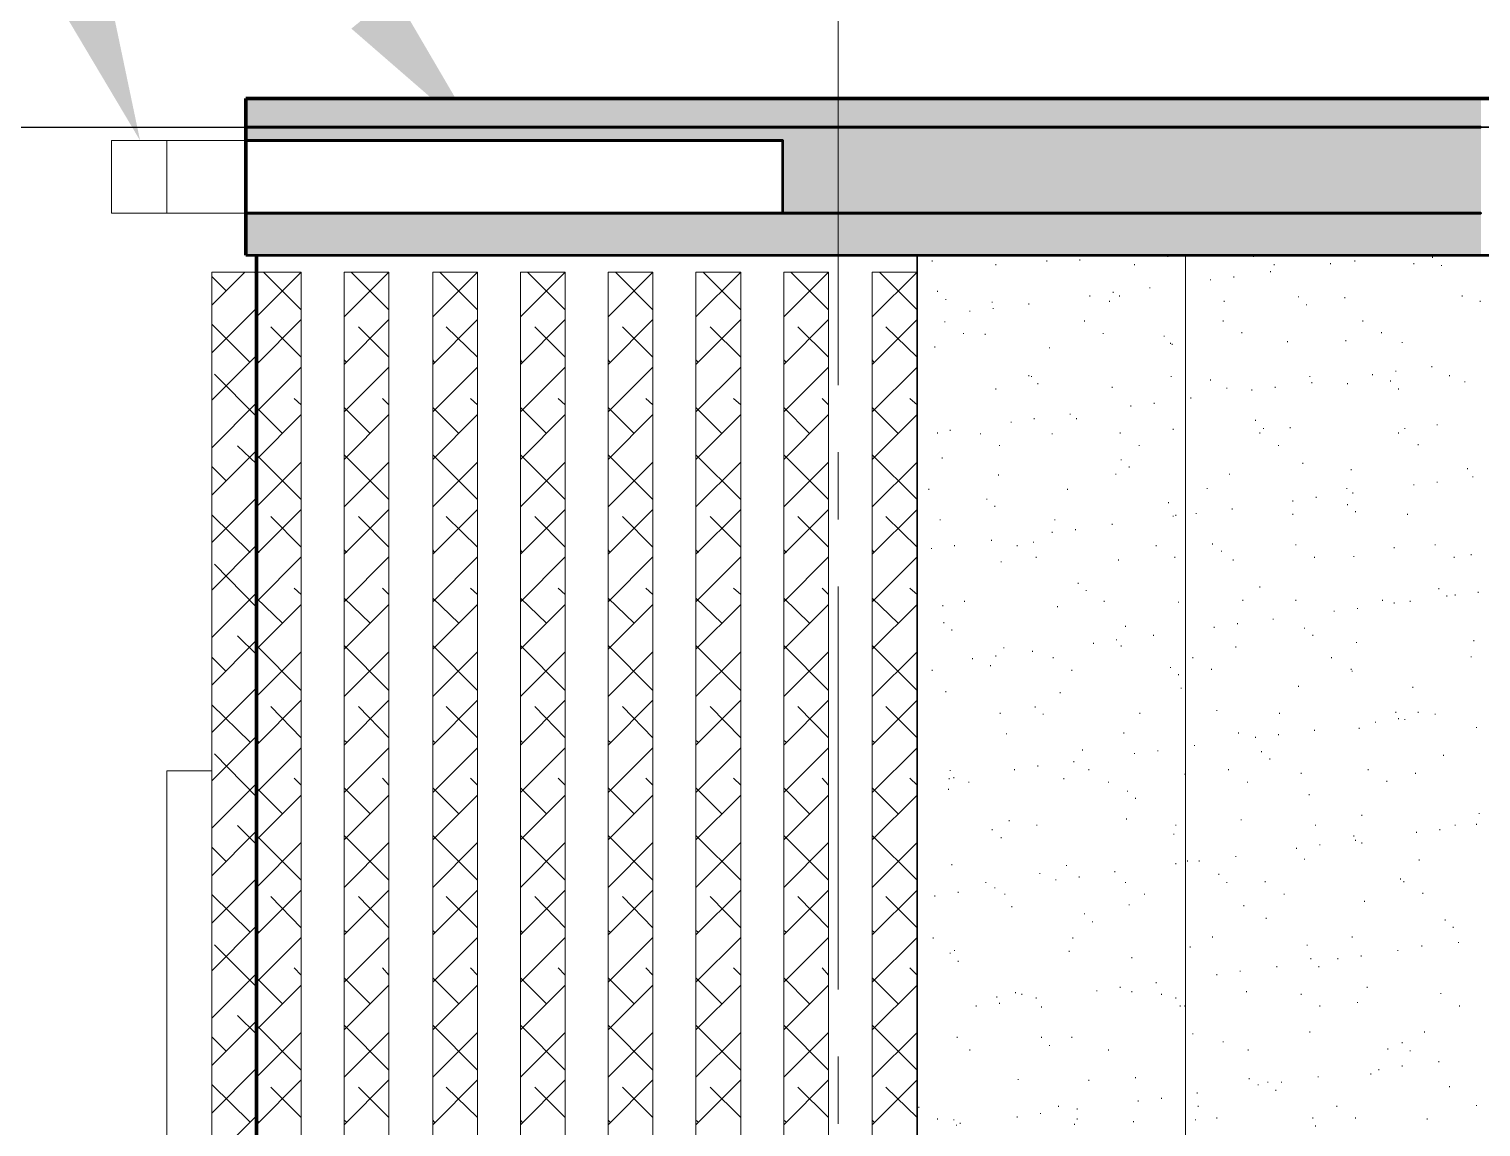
# Model space of a CAD drawing. Header units: inches. Extents: x 5 to 516, y -193 to 129.
# Drawn here: x 25.79 to 31.2, y -50.21 to -46.13 of the extents above; entities that cross this region are included whole.
import ezdxf

# ---------------------------------------------------------------- set-up
doc = ezdxf.new("R2010")
doc.units = ezdxf.units.IN
doc.header["$MEASUREMENT"] = 0
for name, color, linetype in [('Highlight', 210, 'Continuous'), ('PDF4_Geometry', 7, 'Continuous'), ('PDF4_Solid Fills', 7, 'Continuous')]:
    doc.layers.add(name, color=color, linetype=linetype)

msp = doc.modelspace()

# ---------------------------------------------------------------- hatches: boundary and pattern name
at = {"layer": 'PDF4_Solid Fills', "true_color": 0xb3b3b3, "transparency": 33554559}
for points in [[(26.5987483, -46.3863164), (26.5987483, -46.5429787), (28.8054135, -46.5429787), (31.1987471, -46.5429787), (31.1987471, -46.3863164), (28.8054135, -46.3863164)], [(28.5987484, -46.5429801), (28.5987484, -46.8129801), (26.5987483, -46.8129793), (26.5987483, -46.969646), (28.8054152, -46.969646), (31.1987471, -46.969646), (31.1987471, -46.8129801), (31.1987471, -46.5429801), (28.8054151, -46.5429801)]]:
    msp.add_hatch(color=253, dxfattribs=at).paths.add_polyline_path(points)

# ---------------------------------------------------------------- linework, layer by layer
at = {"layer": 'Highlight'}
msp.add_line((23.3720821, -46.4929787), (77.1258262, -46.4929787), dxfattribs=at)
at = {"layer": 'PDF4_Geometry', "lineweight": 15}
for points in [[(28.8054135, -47.4529804), (28.8054135, -45.9529803)], [(26.5987483, -46.8129793), (26.0987482, -46.8129793), (26.0987482, -46.5429793), (26.5987483, -46.5429793)], [(26.3054133, -46.8129793), (26.3054133, -46.5429793)], [(30.0320846, -46.9763162), (30.0320846, -46.9729796)], [(30.0987486, -54.9496512), (30.0987486, -46.9696506)], [(30.3520852, -46.9763162), (30.3520852, -46.9729796)], [(30.4687437, -46.9729796), (30.4687437, -46.9696498)], [(30.8620814, -46.9729796), (30.8620814, -46.9696498)], [(30.8920836, -46.9729796), (30.8920836, -46.9696498)], [(31.0187519, -46.979646), (31.0187519, -46.9763162)], [(26.47208, -61.7863149), (26.47208, -47.0329805), (26.6387467, -47.0329805), (26.6387467, -61.7863149)], [(29.1554162, -46.9929788), (29.1554162, -46.9896489)], [(29.3920835, -47.0063116), (29.3920835, -47.0029818)], [(29.5820792, -46.9929788), (29.5820792, -46.9896489)], [(29.7054109, -46.9896489), (29.7054109, -46.9863124)], [(29.9087529, -47.0063116), (29.9087529, -47.0029818)], [(30.4154126, -47.0329839), (30.4154126, -47.0296473)], [(30.4287453, -47.0063116), (30.4287453, -47.0029818)], [(30.638747, -47.0029818), (30.638747, -46.9996452)], [(30.7287535, -46.9929788), (30.7287535, -46.9896489)], [(30.9487514, -47.0029818), (30.9487514, -46.9996452)], [(31.0520771, -47.0096482), (31.0520771, -47.0063116)], [(29.9654206, -47.0929815), (29.9654206, -47.0896449)], [(30.1920781, -47.0629793), (30.1920781, -47.0596495)], [(30.278748, -47.0529831), (30.278748, -47.0496465)], [(29.1754222, -47.1063143), (29.1754222, -47.1029777)], [(29.2054108, -47.1363165), (29.2054108, -47.1329798)], [(29.3787507, -47.1463127), (29.3787507, -47.1429828)], [(29.7420862, -47.1229837), (29.7420862, -47.1196471)], [(29.8154233, -47.1429828), (29.8154233, -47.1396462)], [(29.8287561, -47.1096441), (29.8287561, -47.1063143)], [(29.8520851, -47.1229837), (29.8520851, -47.1196471)], [(30.2420863, -47.1429828), (30.2420863, -47.1396462)], [(30.5187518, -47.1263135), (30.5187518, -47.1229837)], [(30.6920781, -47.1296501), (30.6920781, -47.1263135)], [(31.1287508, -47.1229837), (31.1287508, -47.1196471)], [(31.1954148, -47.1429828), (31.1954148, -47.1396462)], [(29.2954174, -47.1796446), (29.2954174, -47.1763148)], [(29.3820872, -47.1696485), (29.3820872, -47.1663118)], [(29.5154152, -47.1529791), (29.5154152, -47.1496492)], [(30.548754, -47.1563156), (30.548754, -47.1529791)], [(29.2020878, -47.2196498), (29.2020878, -47.2163132)], [(29.7220802, -47.2163132), (29.7220802, -47.2129834)], [(30.2387496, -47.2163132), (30.2387496, -47.2129834)], [(30.7587557, -47.2163132), (30.7587557, -47.2129834)], [(29.1654125, -47.3129794), (29.1654125, -47.3096495)], [(29.2720883, -47.262978), (29.2720883, -47.2596482)], [(29.3520851, -47.2663146), (29.3520851, -47.262978)], [(29.7920808, -47.262978), (29.7920808, -47.2596482)], [(30.0187518, -47.272981), (30.0187518, -47.2696444)], [(30.0420808, -47.2996465), (30.0420808, -47.2963167)], [(30.048754, -47.3029831), (30.048754, -47.2996465)], [(30.3087502, -47.2596482), (30.3087502, -47.2563116)], [(30.4787535, -47.2929801), (30.4787535, -47.2896504)], [(30.6954147, -47.2896504), (30.6954147, -47.2863137)], [(30.8287562, -47.2596482), (30.8287562, -47.2563116)], [(30.9054164, -47.2963167), (30.9054164, -47.2929801)], [(29.5920889, -47.3163159), (29.5920889, -47.3129794)], [(29.5154152, -47.4196485), (29.5154152, -47.4163119)], [(30.7954175, -47.4163119), (30.7954175, -47.412982)], [(30.8820874, -47.4029791), (30.8820874, -47.3996493)], [(31.0154153, -47.3863165), (31.0154153, -47.3829799)], [(31.0820793, -47.4196485), (31.0820793, -47.4163119)], [(29.3920835, -47.4696498), (29.3920835, -47.4663132)], [(29.5254114, -47.4229783), (29.5254114, -47.4196485)], [(29.5487539, -47.4496506), (29.5487539, -47.446314)], [(29.8254196, -47.4629834), (29.8254196, -47.4596468)], [(30.0454174, -47.4229783), (30.0454174, -47.4196485)], [(30.1920781, -47.436311), (30.1920781, -47.4329813)], [(30.2520824, -47.4663132), (30.2520824, -47.4629834)], [(30.345412, -47.4729796), (30.345412, -47.4696498)], [(30.4320819, -47.4629834), (30.4320819, -47.4596468)], [(30.5620868, -47.4229783), (30.5620868, -47.4196485)], [(30.5687465, -47.446314), (30.5687465, -47.4429774)], [(30.7020879, -47.4496506), (30.7020879, -47.446314)], [(30.8620814, -47.4396476), (30.8620814, -47.436311)], [(30.8920836, -47.4696498), (30.8920836, -47.4663132)], [(31.138747, -47.4429774), (31.138747, -47.4396476)], [(29.98209, -47.522981), (29.98209, -47.5196444)], [(30.1187545, -47.5029818), (30.1187545, -47.4996452)], [(29.5354211, -47.5796487), (29.5354211, -47.5763122)], [(29.668749, -47.5629794), (29.668749, -47.5596495)], [(29.6920781, -47.5796487), (29.6920781, -47.5763122)], [(29.8954201, -47.532984), (29.8954201, -47.5296474)], [(29.1754222, -47.6329799), (29.1754222, -47.6296501)], [(29.2220802, -47.6229837), (29.2220802, -47.6196471)], [(29.3354157, -47.6363165), (29.3354157, -47.6329799)], [(29.4487513, -47.5929815), (29.4487513, -47.5896449)], [(29.6020851, -47.6363165), (29.6020851, -47.6329799)], [(29.8554217, -47.6329799), (29.8554217, -47.6296501)], [(30.052077, -47.6196471), (30.052077, -47.6163173)], [(30.3587448, -47.5863152), (30.3587448, -47.5829785)], [(30.3754142, -47.6329799), (30.3754142, -47.6296501)], [(30.3887469, -47.6163173), (30.3887469, -47.6129807)], [(30.4887497, -47.6129807), (30.4887497, -47.6096441)], [(30.8920836, -47.6329799), (30.8920836, -47.6296501)], [(30.9154126, -47.6163173), (30.9154126, -47.6129807)], [(31.0354213, -47.6029777), (31.0354213, -47.5996479)], [(29.4054162, -47.6796447), (29.4054162, -47.6763149)], [(29.9254223, -47.6796447), (29.9254223, -47.6763149)], [(30.4454147, -47.6796447), (30.4454147, -47.6763149)], [(30.9654207, -47.6763149), (30.9654207, -47.6729783)], [(28.8054135, -47.9529805), (28.8054135, -47.7029804)], [(29.192078, -47.7263162), (29.192078, -47.7229796)], [(29.8587447, -47.7329826), (29.8587447, -47.7296461)], [(29.4020797, -47.7896504), (29.4020797, -47.7863138)], [(29.8387523, -47.7863138), (29.8387523, -47.782984)], [(29.8887469, -47.7596482), (29.8887469, -47.7563116)], [(30.2620787, -47.7863138), (30.2620787, -47.782984)], [(30.5354212, -47.7463154), (30.5354212, -47.7429788)], [(30.7154207, -47.7696444), (30.7154207, -47.7663146)], [(31.1487568, -47.7663146), (31.1487568, -47.762978)], [(31.1687492, -47.7963168), (31.1687492, -47.7929802)], [(29.1420835, -47.8429816), (29.1420835, -47.839645)], [(29.6587529, -47.8429816), (29.6587529, -47.839645)], [(30.1787453, -47.839645), (30.1787453, -47.8363152)], [(30.6987514, -47.839645), (30.6987514, -47.8363152)], [(30.9487514, -47.8263122), (30.9487514, -47.8229823)], [(31.0354213, -47.816316), (31.0354213, -47.8129794)], [(29.3587447, -47.8796501), (29.3587447, -47.8763135)], [(29.3887469, -47.9063157), (29.3887469, -47.9029791)], [(30.0354212, -47.8929829), (30.0354212, -47.8896463)], [(30.4987459, -47.8863165), (30.4987459, -47.8829799)], [(30.5854158, -47.8729837), (30.5854158, -47.8696471)], [(30.7020879, -47.8996493), (30.7020879, -47.8963127)], [(30.7220803, -47.8563143), (30.7220803, -47.8529777)], [(29.1854184, -47.9563171), (29.1854184, -47.9529805)], [(29.6120813, -47.9563171), (29.6120813, -47.9529805)], [(30.052077, -47.9429775), (30.052077, -47.9396477)], [(30.0620868, -47.9396477), (30.0620868, -47.9363111)], [(30.1387469, -47.9329813), (30.1387469, -47.9296447)], [(30.2720884, -47.9163119), (30.2720884, -47.9129821)], [(30.4987459, -47.9363111), (30.4987459, -47.9329813)], [(30.7320901, -47.9263149), (30.7320901, -47.9229783)], [(30.9254224, -47.9363111), (30.9254224, -47.9329813)], [(29.6020851, -48.0029819), (29.6020851, -47.9996452)], [(29.688755, -47.9929789), (29.688755, -47.989649)], [(29.8254196, -47.9729796), (29.8254196, -47.9696499)], [(29.1520797, -48.0629794), (29.1520797, -48.0596496)], [(29.2387496, -48.0529832), (29.2387496, -48.0496466)], [(29.3754141, -48.032984), (29.3754141, -48.0296474)], [(29.4720802, -48.0529832), (29.4720802, -48.0496466)], [(29.5320846, -48.0396504), (29.5320846, -48.0363138)], [(29.9887496, -48.0529832), (29.9887496, -48.0496466)], [(30.1987513, -48.0463168), (30.1987513, -48.0429802)], [(30.5087557, -48.0496466), (30.5087557, -48.0463168)], [(30.8754142, -48.0596496), (30.8754142, -48.056313)], [(31.0287481, -48.0496466), (31.0287481, -48.0463168)], [(29.4120894, -48.1129808), (29.4120894, -48.1096441)], [(29.5420808, -48.0963114), (29.5420808, -48.0929816)], [(29.8487486, -48.1063144), (29.8487486, -48.1029778)], [(30.0587502, -48.0963114), (30.0587502, -48.0929816)], [(30.23209, -48.0729824), (30.23209, -48.0696458)], [(30.2754114, -48.1063144), (30.2754114, -48.1029778)], [(30.5787562, -48.0963114), (30.5787562, -48.0929816)], [(30.7254169, -48.0929816), (30.7254169, -48.089645)], [(31.0987487, -48.0963114), (31.0987487, -48.0929816)], [(31.1620896, -48.0863152), (31.1620896, -48.0829786)], [(28.8054135, -49.7029806), (28.8054135, -48.2029805)], [(29.6987513, -48.1929775), (29.6987513, -48.1896477)], [(29.7287534, -48.2196499), (29.7287534, -48.2163133)], [(30.3754142, -48.2063171), (30.3754142, -48.2029805)], [(31.0420809, -48.2129835), (31.0420809, -48.2096469)], [(31.1887552, -48.2263163), (31.1887552, -48.2229797)], [(29.1954146, -48.2763108), (29.1954146, -48.272981)], [(29.2754114, -48.2596483), (29.2754114, -48.2563117)], [(29.6220775, -48.2796474), (29.6220775, -48.2763108)], [(29.7954174, -48.2596483), (29.7954174, -48.2563117)], [(30.072083, -48.262978), (30.072083, -48.2596483)], [(30.3120868, -48.2563117), (30.3120868, -48.2529819)], [(30.5087557, -48.2563117), (30.5087557, -48.2529819)], [(30.7387497, -48.2863138), (30.7387497, -48.282984)], [(30.8320793, -48.2563117), (30.8320793, -48.2529819)], [(30.8754142, -48.2663147), (30.8754142, -48.262978)], [(30.9354185, -48.2596483), (30.9354185, -48.2563117)], [(31.072083, -48.239649), (31.072083, -48.2363125)], [(31.1020852, -48.2363125), (31.1020852, -48.2329827)], [(29.1987512, -48.339645), (29.1987512, -48.3363152)], [(30.4254223, -48.3263122), (30.4254223, -48.3229824)], [(30.6520798, -48.2963168), (30.6520798, -48.2929802)], [(29.2287534, -48.3663174), (29.2287534, -48.3629808)], [(29.8754141, -48.3529778), (29.8754141, -48.349648)], [(29.9787535, -48.3863166), (29.9787535, -48.3829799)], [(30.2054109, -48.3563144), (30.2054109, -48.3529778)], [(30.2920808, -48.3429816), (30.2920808, -48.339645)], [(30.5420808, -48.3596442), (30.5420808, -48.3563144)], [(30.572083, -48.3863166), (30.572083, -48.3829799)], [(29.4220856, -48.4329813), (29.4220856, -48.4296447)], [(29.528748, -48.4463141), (29.528748, -48.4429775)], [(29.755419, -48.4163119), (29.755419, -48.4129821)], [(29.842089, -48.4029792), (29.842089, -48.3996493)], [(29.8587447, -48.4263149), (29.8587447, -48.4229783)], [(30.2854212, -48.4296447), (30.2854212, -48.4263149)], [(30.7354131, -48.4129821), (30.7354131, -48.4096456)], [(31.1720858, -48.4063157), (31.1720858, -48.4029792)], [(29.3054135, -48.4729797), (29.3054135, -48.4696499)], [(29.3720775, -48.4996453), (29.3720775, -48.4963155)], [(29.3920835, -48.4629835), (29.3920835, -48.4596469)], [(29.6054217, -48.4696499), (29.6054217, -48.4663133)], [(30.1254141, -48.4696499), (30.1254141, -48.4663133)], [(30.6420836, -48.4696499), (30.6420836, -48.4663133)], [(31.1620896, -48.4663133), (31.1620896, -48.4629835)], [(29.1554162, -48.5163147), (29.1554162, -48.5129781)], [(29.6754223, -48.5163147), (29.6754223, -48.5129781)], [(30.0420808, -48.5063117), (30.0420808, -48.5029819)], [(30.072083, -48.5329841), (30.072083, -48.5296475)], [(30.1954147, -48.5129781), (30.1954147, -48.5096483)], [(30.7154207, -48.5129781), (30.7154207, -48.5096483)], [(30.7187437, -48.5196445), (30.7187437, -48.5163147)], [(29.2054108, -48.5963114), (29.2054108, -48.5929816)], [(29.6320873, -48.599648), (29.6320873, -48.5963114)], [(30.0820792, -48.5829786), (30.0820792, -48.5796488)], [(30.5187518, -48.5763122), (30.5187518, -48.5729824)], [(30.9454148, -48.5796488), (30.9454148, -48.5763122)], [(29.5387442, -48.6529792), (29.5387442, -48.6496494)], [(29.4087529, -48.676315), (29.4087529, -48.6729784)], [(29.5687464, -48.6796447), (29.5687464, -48.676315)], [(29.9287453, -48.676315), (29.9287453, -48.6729784)], [(30.2154206, -48.666312), (30.2154206, -48.6629821)], [(30.4487513, -48.676315), (30.4487513, -48.6729784)], [(30.8054136, -48.7096469), (30.8054136, -48.7063171)], [(30.8820874, -48.6729784), (30.8820874, -48.6696486)], [(30.8920836, -48.6963141), (30.8920836, -48.6929775)], [(30.9154126, -48.6996507), (30.9154126, -48.6963141)], [(30.9654207, -48.6729784), (30.9654207, -48.6696486)], [(31.0287481, -48.6796447), (31.0287481, -48.676315)], [(29.4320819, -48.7529819), (29.4320819, -48.7496453)], [(29.8687545, -48.7496453), (29.8687545, -48.7463155)], [(30.2954174, -48.7496453), (30.2954174, -48.7463155)], [(30.3587448, -48.7663147), (30.3587448, -48.7629781)], [(30.4454147, -48.7563117), (30.4454147, -48.7529819)], [(30.5787562, -48.7396491), (30.5787562, -48.7363125)], [(30.7454229, -48.7329827), (30.7454229, -48.7296461)], [(31.182082, -48.7296461), (31.182082, -48.7263163)], [(29.7154206, -48.8129795), (29.7154206, -48.8096496)], [(29.9087529, -48.8263123), (29.9087529, -48.8229824)], [(29.9954228, -48.816316), (29.9954228, -48.8129795)], [(30.1320873, -48.7963169), (30.1320873, -48.7929803)], [(30.3820873, -48.8196459), (30.3820873, -48.816316)], [(29.5487539, -48.8729838), (29.5487539, -48.8696472)], [(29.6820819, -48.8563144), (29.6820819, -48.8529778)], [(30.4120895, -48.8463114), (30.4120895, -48.8429816)], [(31.0587503, -48.8329786), (31.0587503, -48.8296488)], [(26.47208, -48.8896464), (26.3054133, -48.8896464), (26.3054133, -50.8863132), (26.47208, -50.8863132)], [(29.0987485, -48.9329814), (29.0987485, -48.9296448)], [(29.2187436, -48.9196486), (29.2187436, -48.916312)], [(29.2220802, -48.8896464), (29.2220802, -48.8863166)], [(29.235413, -48.916312), (29.235413, -48.9129822)], [(29.2920807, -48.9329814), (29.2920807, -48.9296448)], [(29.462084, -48.8863166), (29.462084, -48.88298)], [(29.6454201, -48.9196486), (29.6454201, -48.916312)], [(29.7387496, -48.8863166), (29.7387496, -48.88298)], [(29.8120868, -48.9329814), (29.8120868, -48.9296448)], [(30.095412, -48.9029792), (30.095412, -48.8996494)], [(30.2587557, -48.8863166), (30.2587557, -48.88298)], [(30.3287562, -48.9329814), (30.3287562, -48.9296448)], [(30.5287481, -48.8996494), (30.5287481, -48.8963128)], [(30.7787481, -48.8863166), (30.7787481, -48.88298)], [(30.8487486, -48.9296448), (30.8487486, -48.926315)], [(30.955411, -48.8996494), (30.955411, -48.8963128)], [(29.2154206, -48.9596469), (29.2154206, -48.9563172)], [(29.8820873, -48.9663133), (29.8820873, -48.9629835)], [(30.5587502, -48.9796462), (30.5587502, -48.9763163)], [(29.9120895, -48.9929789), (29.9120895, -48.9896491)], [(29.442078, -49.0763123), (29.442078, -49.0729824)], [(29.5454174, -49.0929817), (29.5454174, -49.0896451)], [(29.8787507, -49.0696459), (29.8787507, -49.0663161)], [(30.0620868, -49.0929817), (30.0620868, -49.0896451)], [(30.3054136, -49.0729824), (30.3054136, -49.0696459)], [(30.5820792, -49.0929817), (30.5820792, -49.0896451)], [(30.7554191, -49.0563131), (30.7554191, -49.0529833)], [(31.1020852, -49.0929817), (31.1020852, -49.0896451)], [(31.182082, -49.0896451), (31.182082, -49.0863153)], [(31.1920782, -49.0496467), (31.1920782, -49.0463169)], [(29.3787507, -49.1096442), (29.3787507, -49.1063144)], [(29.4120894, -49.1396464), (29.4120894, -49.1363166)], [(30.0554136, -49.1263136), (30.0554136, -49.1229838)], [(30.7254169, -49.13298), (30.7254169, -49.1296502)], [(30.7320901, -49.1496494), (30.7320901, -49.1463128)], [(30.9587475, -49.1196472), (30.9587475, -49.1163174)], [(31.0454175, -49.1096442), (31.0454175, -49.1063144)], [(30.5120787, -49.1796448), (30.5120787, -49.176315)], [(30.5987486, -49.166312), (30.5987486, -49.1629822)], [(30.7554191, -49.1596456), (30.7554191, -49.1563158)], [(29.2287534, -49.2396491), (29.2287534, -49.2363126)], [(29.6554163, -49.242979), (29.6554163, -49.2396491)], [(30.0620868, -49.2363126), (30.0620868, -49.2329827)], [(30.1054217, -49.2263163), (30.1054217, -49.2229797)], [(30.1487567, -49.2263163), (30.1487567, -49.2229797)], [(30.2854212, -49.209647), (30.2854212, -49.2063172)], [(30.5420808, -49.21965), (30.5420808, -49.2163133)], [(30.9687438, -49.2229797), (30.9687438, -49.21965)], [(29.3554217, -49.3063131), (29.3554217, -49.3029833)], [(29.5554135, -49.2729811), (29.5554135, -49.2696445)], [(29.6154179, -49.2963169), (29.6154179, -49.2929803)], [(29.7020878, -49.2863139), (29.7020878, -49.2829841)], [(29.8354157, -49.2663147), (29.8354157, -49.2629781)], [(29.8754141, -49.3063131), (29.8754141, -49.3029833)], [(30.2220803, -49.2763109), (30.2220803, -49.2729811)], [(30.2520824, -49.3063131), (30.2520824, -49.3029833)], [(30.3954202, -49.3029833), (30.3954202, -49.2996467)], [(30.8987568, -49.2929803), (30.8987568, -49.2896505)], [(30.9120895, -49.3029833), (30.9120895, -49.2996467)], [(29.1654125, -49.3563145), (29.1654125, -49.3529779)], [(29.2520823, -49.3429817), (29.2520823, -49.3396451)], [(29.3887469, -49.3263123), (29.3887469, -49.3229825)], [(29.4254223, -49.3496481), (29.4254223, -49.3463115)], [(29.9454147, -49.3496481), (29.9454147, -49.3463115)], [(30.4654207, -49.3496481), (30.4654207, -49.3463115)], [(30.9820901, -49.3463115), (30.9820901, -49.3429817)], [(29.4520878, -49.3963129), (29.4520878, -49.392983)], [(29.8887469, -49.3896464), (29.8887469, -49.3863166)], [(30.3154234, -49.392983), (30.3154234, -49.3896464)], [(30.7654153, -49.3763136), (30.7654153, -49.3729839)], [(29.7220802, -49.4229784), (29.7220802, -49.4196486)], [(29.7520824, -49.4529806), (29.7520824, -49.4496508)], [(30.3987567, -49.4396478), (30.3987567, -49.4363112)], [(31.0654234, -49.4463142), (31.0654234, -49.4429776)], [(31.0954121, -49.4729798), (31.0954121, -49.46965)], [(29.1587528, -49.5129781), (29.1587528, -49.5096484)], [(29.6787453, -49.5129781), (29.6787453, -49.5096484)], [(30.1987513, -49.5096484), (30.1987513, -49.5063118)], [(30.7187437, -49.5096484), (30.7187437, -49.5063118)], [(31.1154181, -49.5296475), (31.1154181, -49.5263109)], [(29.2220802, -49.5696459), (29.2220802, -49.5663161)], [(29.2387496, -49.5596497), (29.2387496, -49.5563131)], [(29.6654125, -49.5629795), (29.6654125, -49.5596497)], [(30.115418, -49.5463169), (30.115418, -49.5429803)], [(30.5520771, -49.5396505), (30.5520771, -49.5363139)], [(30.7520825, -49.5796489), (30.7520825, -49.5763123)], [(30.888747, -49.5596497), (30.888747, -49.5563131)], [(30.9787535, -49.5429803), (30.9787535, -49.5396505)], [(29.2520823, -49.5996481), (29.2520823, -49.5963115)], [(29.8987567, -49.5863153), (29.8987567, -49.5829787)], [(30.302077, -49.6363167), (30.302077, -49.63298)], [(30.4387551, -49.6196473), (30.4387551, -49.6163175)], [(30.5654234, -49.5896451), (30.5654234, -49.5863153)], [(30.595412, -49.6196473), (30.595412, -49.6163175)], [(30.6654126, -49.5896451), (30.6654126, -49.5863153)], [(29.9887496, -49.6796448), (29.9887496, -49.676315)], [(30.2154206, -49.6496494), (30.2154206, -49.6463129)], [(29.3954201, -49.7329828), (29.3954201, -49.7296462)], [(29.4654206, -49.7163134), (29.4654206, -49.7129836)], [(29.4887496, -49.7229798), (29.4887496, -49.71965)], [(29.5420808, -49.7363126), (29.5420808, -49.7329828)], [(29.7687518, -49.709647), (29.7687518, -49.7063172)], [(29.8554217, -49.6963142), (29.8554217, -49.6929776)], [(29.8987567, -49.7129836), (29.8987567, -49.709647)], [(30.0087556, -49.7229798), (30.0087556, -49.71965)], [(30.0620868, -49.7363126), (30.0620868, -49.7329828)], [(30.3254196, -49.7129836), (30.3254196, -49.709647)], [(30.5287481, -49.7229798), (30.5287481, -49.71965)], [(30.7754115, -49.6963142), (30.7754115, -49.6929776)], [(31.048754, -49.71965), (31.048754, -49.7163134)], [(29.3187464, -49.7663148), (29.3187464, -49.7629782)], [(29.4054162, -49.7563118), (29.4054162, -49.752982)], [(29.5620868, -49.7696446), (29.5620868, -49.7663148)], [(30.0787561, -49.7663148), (30.0787561, -49.7629782)], [(30.095412, -49.7663148), (30.095412, -49.7629782)], [(30.5987486, -49.7663148), (30.5987486, -49.7629782)], [(30.7387497, -49.752982), (30.7387497, -49.7496454)], [(31.1187546, -49.7663148), (31.1187546, -49.7629782)], [(29.2487458, -49.8829801), (29.2487458, -49.8796503)], [(29.5620868, -49.8829801), (29.5620868, -49.8796503)], [(29.6754223, -49.8829801), (29.6754223, -49.8796503)], [(30.1254141, -49.8696473), (30.1254141, -49.8663175)], [(30.2387496, -49.8996495), (30.2387496, -49.8963129)], [(30.5620868, -49.8629809), (30.5620868, -49.8596443)], [(30.9054164, -49.9029793), (30.9054164, -49.8996495)], [(30.9887497, -49.8629809), (30.9887497, -49.8596443)], [(28.8054135, -50.2029806), (28.8054135, -49.9529806)], [(29.2954174, -49.9296448), (29.2954174, -49.9263151)], [(29.5920889, -49.9129822), (29.5920889, -49.9096457)], [(29.8120868, -49.9296448), (29.8120868, -49.9263151)], [(30.3320792, -49.9296448), (30.3320792, -49.9263151)], [(30.8520852, -49.9263151), (30.8520852, -49.9229785)], [(30.9354185, -49.9329815), (30.9354185, -49.9296448)], [(30.8187465, -50.002982), (30.8187465, -49.9996454)], [(30.9054164, -49.9896492), (30.9054164, -49.9863126)], [(31.0420809, -49.9729798), (31.0420809, -49.96965)], [(29.4754168, -50.0396506), (29.4754168, -50.036314)], [(29.7387496, -50.0429804), (29.7387496, -50.0396506)], [(29.9120895, -50.0329842), (29.9120895, -50.0296476)], [(30.3354158, -50.036314), (30.3354158, -50.0329842)], [(30.3687545, -50.0596497), (30.3687545, -50.0563131)], [(30.4054163, -50.0496467), (30.4054163, -50.046317)], [(30.4554109, -50.0496467), (30.4554109, -50.046317)], [(30.592089, -50.0296476), (30.592089, -50.026311)], [(30.7887443, -50.0196446), (30.7887443, -50.0163148)], [(31.0820793, -50.0663161), (31.0820793, -50.0629796)], [(29.9220857, -50.1196473), (29.9220857, -50.1163175)], [(30.0087556, -50.1096443), (30.0087556, -50.1063145)], [(30.1420835, -50.0896451), (30.1420835, -50.0863154)], [(30.4354185, -50.0796489), (30.4354185, -50.0763124)], [(29.1054217, -50.1429831), (29.1054217, -50.1396465)], [(29.5587502, -50.1663121), (29.5587502, -50.1629823)], [(29.6254141, -50.1396465), (29.6254141, -50.1363167)], [(29.6954147, -50.1496495), (29.6954147, -50.1463129)], [(30.1454201, -50.1396465), (30.1454201, -50.1363167)], [(30.6620895, -50.1396465), (30.6620895, -50.1363167)], [(31.182082, -50.1363167), (31.182082, -50.1329801)], [(29.1754222, -50.1863113), (29.1754222, -50.1829815)], [(29.235413, -50.1896479), (29.235413, -50.1863113)], [(29.2454227, -50.209647), (29.2454227, -50.2063173)], [(29.2587556, -50.2029806), (29.2587556, -50.1996509)], [(29.4720802, -50.1796449), (29.4720802, -50.1763151)], [(29.6854184, -50.2063173), (29.6854184, -50.2029806)], [(29.6954147, -50.1863113), (29.6954147, -50.1829815)], [(29.9054163, -50.1963143), (29.9054163, -50.1929776)], [(30.1354104, -50.1896479), (30.1354104, -50.1863113)], [(30.2154206, -50.1829815), (30.2154206, -50.1796449)], [(30.572083, -50.1829815), (30.572083, -50.1796449)], [(30.5820792, -50.2129836), (30.5820792, -50.209647)], [(30.7320901, -50.1829815), (30.7320901, -50.1796449)], [(30.9987459, -50.1863113), (30.9987459, -50.1829815)]]:
    msp.add_lwpolyline(points, dxfattribs=at)
at = {"layer": 'PDF4_Geometry', "lineweight": 70}
for points in [[(26.5987483, -46.9696498), (26.5987483, -46.3863164), (72.598752, -46.3863164), (72.598752, -46.9696498)], [(26.6387467, -65.2863152), (26.6387467, -46.9696464)]]:
    msp.add_lwpolyline(points, dxfattribs=at)
at = {"layer": 'PDF4_Geometry', "lineweight": 50}
for points in [[(28.8054135, -46.4929787), (26.5987466, -46.4929787)], [(26.5987483, -46.4929787), (28.8054152, -46.4929787)], [(26.5987483, -46.4929787), (28.8054152, -46.4929787)], [(26.5987483, -46.4929787), (28.8054152, -46.4929787)], [(26.5987483, -46.4929787), (28.8054152, -46.4929787)], [(26.5987483, -46.4929787), (28.8054152, -46.4929787)], [(28.8054135, -46.4929787), (31.1987471, -46.4929787)], [(28.8054135, -46.4929787), (31.1987471, -46.4929787)], [(28.8054135, -46.4929787), (31.1987471, -46.4929787)], [(28.8054135, -46.4929787), (31.1987471, -46.4929787)], [(28.8054135, -46.4929787), (31.1987471, -46.4929787)], [(28.8054135, -46.4929787), (31.1987471, -46.4929787)], [(28.8054135, -46.4929787), (31.1987471, -46.4929787)], [(28.8054135, -46.4929787), (31.1987471, -46.4929787)], [(28.8054135, -46.4929787), (31.1987471, -46.4929787)], [(31.1987514, -46.4929787), (28.8054177, -46.4929787)], [(26.5987483, -46.5429793), (26.5987483, -46.8129793), (28.5987484, -46.8129793), (28.5987484, -46.5429793)], [(26.5987483, -46.5429801), (28.5987484, -46.5429801)], [(28.5987484, -46.8129793), (28.8054151, -46.8129793), (26.5987483, -46.8129793)], [(28.5987484, -46.8129793), (28.8054151, -46.8129793)], [(28.8054135, -46.8129793), (31.1987471, -46.8129793)], [(28.8054135, -46.8129793), (31.1987471, -46.8129793)]]:
    msp.add_lwpolyline(points, close=True, dxfattribs=at)
at = {"layer": 'PDF4_Geometry', "lineweight": 35}
for points in [[(26.8487483, -46.4929787), (26.5987483, -46.4929787)], [(27.22208, -46.4929787), (26.97208, -46.4929787)], [(27.5987484, -46.4929787), (27.3487483, -46.4929787)], [(27.9720801, -46.4929787), (27.7220801, -46.4929787)], [(28.3487484, -46.4929787), (28.0987484, -46.4929787)], [(28.7220802, -46.4929787), (28.4720801, -46.4929787)], [(29.0987485, -46.4929787), (28.8487485, -46.4929787)], [(29.4720802, -46.4929787), (29.2220802, -46.4929787)], [(29.8487485, -46.4929787), (29.5987485, -46.4929787)], [(30.2220803, -46.4929787), (29.9720803, -46.4929787)], [(30.5987486, -46.4929787), (30.3487486, -46.4929787)], [(30.9720803, -46.4929787), (30.7220803, -46.4929787)], [(31.3487487, -46.4929787), (31.0987486, -46.4929787)], [(29.0987485, -46.9696498), (29.0987485, -54.9496504)]]:
    msp.add_lwpolyline(points, dxfattribs=at)
at = {"layer": 'PDF4_Geometry', "lineweight": 50}
msp.add_lwpolyline([(26.5987483, -46.9696498), (72.598752, -46.9696498)], dxfattribs=at)
at = {"layer": 'PDF4_Geometry', "color": 8, "lineweight": 15, "true_color": 0x808080}
for points in [[(26.47208, -47.1563156), (26.5954133, -47.0329823)], [(26.6387467, -47.0396435), (26.63208, -47.0329769)], [(26.6387467, -47.1996506), (26.8054133, -47.0329839)], [(26.8054133, -47.1729782), (26.6654133, -47.0329782)], [(26.9654204, -47.1996506), (27.1320871, -47.0329839)], [(27.1320871, -47.1729782), (26.9920871, -47.0329782)], [(27.2954172, -47.1996506), (27.4620839, -47.0329839)], [(27.4620839, -47.1729782), (27.3220838, -47.0329782)], [(27.6220774, -47.1996506), (27.788744, -47.0329839)], [(27.788744, -47.1729782), (27.648744, -47.0329782)], [(27.9487511, -47.1996506), (28.1154178, -47.0329839)], [(28.1154178, -47.1729782), (27.9754178, -47.0329782)], [(28.2754113, -47.1996506), (28.442078, -47.0329839)], [(28.442078, -47.1729782), (28.302078, -47.0329782)], [(28.602085, -47.1996506), (28.7687517, -47.0329839)], [(28.7687517, -47.1729782), (28.6287517, -47.0329782)], [(28.9320818, -47.1996506), (29.0987485, -47.0329839)], [(29.0987485, -47.1729782), (28.9587485, -47.0329782)], [(26.5254111, -47.1029845), (26.4720778, -47.0496511)], [(26.47208, -47.3329785), (26.6387467, -47.1663118)], [(26.6154177, -47.3696471), (26.4720843, -47.2263137)], [(26.6387467, -47.3763135), (26.8054133, -47.2096468)], [(26.8054133, -47.3496479), (26.69208, -47.2363146)], [(26.9654204, -47.3763135), (27.1320871, -47.2096468)], [(27.1320871, -47.3496479), (27.0187537, -47.2363146)], [(27.2954172, -47.3763135), (27.4620839, -47.2096468)], [(27.4620839, -47.3496479), (27.3454172, -47.2363146)], [(27.6220774, -47.3763135), (27.788744, -47.2096468)], [(27.788744, -47.3496479), (27.6754107, -47.2363146)], [(27.9487511, -47.3763135), (28.1154178, -47.2096468)], [(28.1154178, -47.3496479), (28.0020844, -47.2363146)], [(28.2754113, -47.3763135), (28.442078, -47.2096468)], [(28.442078, -47.3496479), (28.3287446, -47.2363146)], [(28.602085, -47.3763135), (28.7687517, -47.2096468)], [(28.7687517, -47.3496479), (28.6554184, -47.2363146)], [(28.9320818, -47.3763135), (29.0987485, -47.2096468)], [(29.0987485, -47.3496479), (28.9820818, -47.2363146)], [(26.47208, -47.5096482), (26.6387467, -47.3429815)], [(26.6487564, -47.3696471), (26.6387564, -47.3596471)], [(26.9754166, -47.3696471), (26.9654166, -47.3596471)], [(27.3020768, -47.3696471), (27.2954101, -47.3596471)], [(27.6287505, -47.3696471), (27.6220839, -47.3596471)], [(27.9554107, -47.3696471), (27.9487441, -47.3596471)], [(28.2854211, -47.3696471), (28.2754211, -47.3596471)], [(28.6120812, -47.3696471), (28.6020812, -47.3596471)], [(28.938755, -47.3696471), (28.9320883, -47.3596471)], [(26.6387467, -47.5696457), (26.48208, -47.4129791)], [(26.6387467, -47.5529831), (26.8054133, -47.3863165)], [(26.9654204, -47.5529831), (27.1320871, -47.3863165)], [(27.2954172, -47.5529831), (27.4620839, -47.3863165)], [(27.6220774, -47.5529831), (27.788744, -47.3863165)], [(27.9487511, -47.5529831), (28.1154178, -47.3863165)], [(28.2754113, -47.5529831), (28.442078, -47.3863165)], [(28.602085, -47.5529831), (28.7687517, -47.3863165)], [(28.9320818, -47.5529831), (29.0987485, -47.3863165)], [(26.47208, -47.6863179), (26.6387467, -47.5196512)], [(26.8054133, -47.5263108), (26.7787467, -47.5029774)], [(27.1320871, -47.5263108), (27.1087538, -47.5029774)], [(27.4620839, -47.5263108), (27.4354172, -47.5029774)], [(27.788744, -47.5263108), (27.7620774, -47.5029774)], [(28.1154178, -47.5263108), (28.0887511, -47.5029774)], [(28.442078, -47.5263108), (28.4154113, -47.5029774)], [(28.7687517, -47.5263108), (28.7454184, -47.5029774)], [(29.0987485, -47.5263108), (29.0720818, -47.5029774)], [(26.7354128, -47.6329799), (26.6387461, -47.5363132)], [(26.6387467, -47.729646), (26.8054133, -47.5629794)], [(27.0620865, -47.6329799), (26.9654199, -47.5363132)], [(26.9654204, -47.729646), (27.1320871, -47.5629794)], [(27.3920833, -47.6329799), (27.2954166, -47.5363132)], [(27.2954172, -47.729646), (27.4620839, -47.5629794)], [(27.7187435, -47.6329799), (27.6220768, -47.5363132)], [(27.6220774, -47.729646), (27.788744, -47.5629794)], [(28.0454172, -47.6329799), (27.9487506, -47.5363132)], [(27.9487511, -47.729646), (28.1154178, -47.5629794)], [(28.3720774, -47.6329799), (28.2754107, -47.5363132)], [(28.2754113, -47.729646), (28.442078, -47.5629794)], [(28.6987512, -47.6329799), (28.6020845, -47.5363132)], [(28.602085, -47.729646), (28.7687517, -47.5629794)], [(29.0287479, -47.6329799), (28.9320813, -47.5363132)], [(28.9320818, -47.729646), (29.0987485, -47.5629794)], [(26.6387467, -47.7463154), (26.5687467, -47.6796487)], [(26.47208, -47.8629807), (26.6387467, -47.6963141)], [(26.8054133, -47.8796501), (26.6387467, -47.7129834)], [(26.6387467, -47.9063157), (26.8054133, -47.739649)], [(27.1320871, -47.8796501), (26.9654204, -47.7129834)], [(26.9654204, -47.9063157), (27.1320871, -47.739649)], [(27.4620839, -47.8796501), (27.2954172, -47.7129834)], [(27.2954172, -47.9063157), (27.4620839, -47.739649)], [(27.788744, -47.8796501), (27.6220774, -47.7129834)], [(27.6220774, -47.9063157), (27.788744, -47.739649)], [(28.1154178, -47.8796501), (27.9487511, -47.7129834)], [(27.9487511, -47.9063157), (28.1154178, -47.739649)], [(28.442078, -47.8796501), (28.2754113, -47.7129834)], [(28.2754113, -47.9063157), (28.442078, -47.739649)], [(28.7687517, -47.8796501), (28.602085, -47.7129834)], [(28.602085, -47.9063157), (28.7687517, -47.739649)], [(29.0987485, -47.8796501), (28.9320818, -47.7129834)], [(28.9320818, -47.9063157), (29.0987485, -47.739649)], [(26.5254111, -47.8096496), (26.4720778, -47.7563162)], [(26.47208, -48.0396436), (26.6387467, -47.8729769)], [(26.6154177, -48.0763122), (26.4720843, -47.9363122)], [(26.6387467, -48.0829786), (26.8054133, -47.9163119)], [(26.8054133, -48.056313), (26.69208, -47.9429797)], [(26.9654204, -48.0829786), (27.1320871, -47.9163119)], [(27.1320871, -48.056313), (27.0187537, -47.9429797)], [(27.2954172, -48.0829786), (27.4620839, -47.9163119)], [(27.4620839, -48.056313), (27.3454172, -47.9429797)], [(27.6220774, -48.0829786), (27.788744, -47.9163119)], [(27.788744, -48.056313), (27.6754107, -47.9429797)], [(27.9487511, -48.0829786), (28.1154178, -47.9163119)], [(28.1154178, -48.056313), (28.0020844, -47.9429797)], [(28.2754113, -48.0829786), (28.442078, -47.9163119)], [(28.442078, -48.056313), (28.3287446, -47.9429797)], [(28.602085, -48.0829786), (28.7687517, -47.9163119)], [(28.7687517, -48.056313), (28.6554184, -47.9429797)], [(28.9320818, -48.0829786), (29.0987485, -47.9163119)], [(29.0987485, -48.056313), (28.9820818, -47.9429797)], [(26.47208, -48.2163133), (26.6387467, -48.0496466)], [(26.6487564, -48.0763122), (26.6387564, -48.0663122)], [(26.9754166, -48.0763122), (26.9654166, -48.0663122)], [(27.3020768, -48.0763122), (27.2954101, -48.0663122)], [(27.6287505, -48.0763122), (27.6220839, -48.0663122)], [(27.9554107, -48.0763122), (27.9487441, -48.0663122)], [(28.2854211, -48.0763122), (28.2754211, -48.0663122)], [(28.6120812, -48.0763122), (28.6020812, -48.0663122)], [(28.938755, -48.0763122), (28.9320883, -48.0663122)], [(26.6387467, -48.2796474), (26.48208, -48.1196474)], [(26.6387467, -48.2596482), (26.8054133, -48.0929816)], [(26.9654204, -48.2596482), (27.1320871, -48.0929816)], [(27.2954172, -48.2596482), (27.4620839, -48.0929816)], [(27.6220774, -48.2596482), (27.788744, -48.0929816)], [(27.9487511, -48.2596482), (28.1154178, -48.0929816)], [(28.2754113, -48.2596482), (28.442078, -48.0929816)], [(28.602085, -48.2596482), (28.7687517, -48.0929816)], [(28.9320818, -48.2596482), (29.0987485, -48.0929816)], [(26.47208, -48.3929829), (26.6387467, -48.2263163)], [(26.8054133, -48.2329827), (26.7787467, -48.2096493)], [(27.1320871, -48.2329827), (27.1087538, -48.2096493)], [(27.4620839, -48.2329827), (27.4354172, -48.2096493)], [(27.788744, -48.2329827), (27.7620774, -48.2096493)], [(28.1154178, -48.2329827), (28.0887511, -48.2096493)], [(28.442078, -48.2329827), (28.4154113, -48.2096493)], [(28.7687517, -48.2329827), (28.7454184, -48.2096493)], [(29.0987485, -48.2329827), (29.0720818, -48.2096493)], [(26.7354128, -48.339645), (26.6387461, -48.2463117)], [(26.6387467, -48.4363179), (26.8054133, -48.2696512)], [(27.0620865, -48.339645), (26.9654199, -48.2463117)], [(26.9654204, -48.4363179), (27.1320871, -48.2696512)], [(27.3920833, -48.339645), (27.2954166, -48.2463117)], [(27.2954172, -48.4363179), (27.4620839, -48.2696512)], [(27.7187435, -48.339645), (27.6220768, -48.2463117)], [(27.6220774, -48.4363179), (27.788744, -48.2696512)], [(28.0454172, -48.339645), (27.9487506, -48.2463117)], [(27.9487511, -48.4363179), (28.1154178, -48.2696512)], [(28.3720774, -48.339645), (28.2754107, -48.2463117)], [(28.2754113, -48.4363179), (28.442078, -48.2696512)], [(28.6987512, -48.339645), (28.6020845, -48.2463117)], [(28.602085, -48.4363179), (28.7687517, -48.2696512)], [(29.0287479, -48.339645), (28.9320813, -48.2463117)], [(28.9320818, -48.4363179), (29.0987485, -48.2696512)], [(26.6387467, -48.4563103), (26.5687467, -48.3863103)], [(26.47208, -48.5696458), (26.6387467, -48.4029791)], [(26.8054133, -48.589645), (26.6387467, -48.4229783)], [(27.1320871, -48.589645), (26.9654204, -48.4229783)], [(27.4620839, -48.589645), (27.2954172, -48.4229783)], [(27.788744, -48.589645), (27.6220774, -48.4229783)], [(28.1154178, -48.589645), (27.9487511, -48.4229783)], [(28.442078, -48.589645), (28.2754113, -48.4229783)], [(28.7687517, -48.589645), (28.602085, -48.4229783)], [(29.0987485, -48.589645), (28.9320818, -48.4229783)], [(26.5254111, -48.5196513), (26.4720778, -48.4663179)], [(26.6387467, -48.6129808), (26.8054133, -48.4463141)], [(26.9654204, -48.6129808), (27.1320871, -48.4463141)], [(27.2954172, -48.6129808), (27.4620839, -48.4463141)], [(27.6220774, -48.6129808), (27.788744, -48.4463141)], [(27.9487511, -48.6129808), (28.1154178, -48.4463141)], [(28.2754113, -48.6129808), (28.442078, -48.4463141)], [(28.602085, -48.6129808), (28.7687517, -48.4463141)], [(28.9320818, -48.6129808), (29.0987485, -48.4463141)], [(26.47208, -48.7463155), (26.6387467, -48.5796488)], [(26.6154177, -48.7829841), (26.4720843, -48.6429841)], [(26.6387467, -48.7929803), (26.8054133, -48.6263136)], [(26.8054133, -48.7663147), (26.69208, -48.649648)], [(26.9654204, -48.7929803), (27.1320871, -48.6263136)], [(27.1320871, -48.7663147), (27.0187537, -48.649648)], [(27.2954172, -48.7929803), (27.4620839, -48.6263136)], [(27.4620839, -48.7663147), (27.3454172, -48.649648)], [(27.6220774, -48.7929803), (27.788744, -48.6263136)], [(27.788744, -48.7663147), (27.6754107, -48.649648)], [(27.9487511, -48.7929803), (28.1154178, -48.6263136)], [(28.1154178, -48.7663147), (28.0020844, -48.649648)], [(28.2754113, -48.7929803), (28.442078, -48.6263136)], [(28.442078, -48.7663147), (28.3287446, -48.649648)], [(28.602085, -48.7929803), (28.7687517, -48.6263136)], [(28.7687517, -48.7663147), (28.6554184, -48.649648)], [(28.9320818, -48.7929803), (29.0987485, -48.6263136)], [(29.0987485, -48.7663147), (28.9820818, -48.649648)], [(26.47208, -48.926315), (26.6387467, -48.7596483)], [(26.6387467, -48.9696499), (26.8054133, -48.8029832)], [(26.6487564, -48.7829841), (26.6387564, -48.7763174)], [(26.9754166, -48.7829841), (26.9654166, -48.7763174)], [(26.9654204, -48.9696499), (27.1320871, -48.8029832)], [(27.3020768, -48.7829841), (27.2954101, -48.7763174)], [(27.2954172, -48.9696499), (27.4620839, -48.8029832)], [(27.6220774, -48.9696499), (27.788744, -48.8029832)], [(27.6287505, -48.7829841), (27.6220839, -48.7763174)], [(27.9554107, -48.7829841), (27.9487441, -48.7763174)], [(27.9487511, -48.9696499), (28.1154178, -48.8029832)], [(28.2754113, -48.9696499), (28.442078, -48.8029832)], [(28.2854211, -48.7829841), (28.2754211, -48.7763174)], [(28.6120812, -48.7829841), (28.6020812, -48.7763174)], [(28.602085, -48.9696499), (28.7687517, -48.8029832)], [(28.9320818, -48.9696499), (29.0987485, -48.8029832)], [(28.938755, -48.7829841), (28.9320883, -48.7763174)], [(26.6387467, -48.9863125), (26.48208, -48.8263125)], [(26.8054133, -48.9429776), (26.7787467, -48.9163109)], [(27.1320871, -48.9429776), (27.1087538, -48.9163109)], [(27.4620839, -48.9429776), (27.4354172, -48.9163109)], [(27.788744, -48.9429776), (27.7620774, -48.9163109)], [(28.1154178, -48.9429776), (28.0887511, -48.9163109)], [(28.442078, -48.9429776), (28.4154113, -48.9163109)], [(28.7687517, -48.9429776), (28.7454184, -48.9163109)], [(29.0987485, -48.9429776), (29.0720818, -48.9163109)], [(26.47208, -49.1029846), (26.6387467, -48.936318)], [(26.7354128, -49.0496467), (26.6387461, -48.95298)], [(26.6387467, -49.1463128), (26.8054133, -48.9796461)], [(27.0620865, -49.0496467), (26.9654199, -48.95298)], [(26.9654204, -49.1463128), (27.1320871, -48.9796461)], [(27.3920833, -49.0496467), (27.2954166, -48.95298)], [(27.2954172, -49.1463128), (27.4620839, -48.9796461)], [(27.7187435, -49.0496467), (27.6220768, -48.95298)], [(27.6220774, -49.1463128), (27.788744, -48.9796461)], [(28.0454172, -49.0496467), (27.9487506, -48.95298)], [(27.9487511, -49.1463128), (28.1154178, -48.9796461)], [(28.3720774, -49.0496467), (28.2754107, -48.95298)], [(28.2754113, -49.1463128), (28.442078, -48.9796461)], [(28.6987512, -49.0496467), (28.6020845, -48.95298)], [(28.602085, -49.1463128), (28.7687517, -48.9796461)], [(29.0287479, -49.0496467), (28.9320813, -48.95298)], [(28.9320818, -49.1463128), (29.0987485, -48.9796461)], [(26.6387467, -49.1629822), (26.5687467, -49.0929822)], [(26.47208, -49.2796475), (26.6387467, -49.1129808)], [(26.8054133, -49.2963169), (26.6387467, -49.1296502)], [(27.1320871, -49.2963169), (26.9654204, -49.1296502)], [(27.4620839, -49.2963169), (27.2954172, -49.1296502)], [(27.788744, -49.2963169), (27.6220774, -49.1296502)], [(28.1154178, -49.2963169), (27.9487511, -49.1296502)], [(28.442078, -49.2963169), (28.2754113, -49.1296502)], [(28.7687517, -49.2963169), (28.602085, -49.1296502)], [(29.0987485, -49.2963169), (28.9320818, -49.1296502)], [(26.5254111, -49.2263163), (26.4720778, -49.172983)], [(26.6387467, -49.3229825), (26.8054133, -49.1563158)], [(26.9654204, -49.3229825), (27.1320871, -49.1563158)], [(27.2954172, -49.3229825), (27.4620839, -49.1563158)], [(27.6220774, -49.3229825), (27.788744, -49.1563158)], [(27.9487511, -49.3229825), (28.1154178, -49.1563158)], [(28.2754113, -49.3229825), (28.442078, -49.1563158)], [(28.602085, -49.3229825), (28.7687517, -49.1563158)], [(28.9320818, -49.3229825), (29.0987485, -49.1563158)], [(26.47208, -49.4563104), (26.6387467, -49.2896437)], [(26.6154177, -49.4896492), (26.4720843, -49.3496491)], [(26.6387467, -49.4996454), (26.8054133, -49.3329787)], [(26.8054133, -49.4729798), (26.69208, -49.3563131)], [(26.9654204, -49.4996454), (27.1320871, -49.3329787)], [(27.1320871, -49.4729798), (27.0187537, -49.3563131)], [(27.2954172, -49.4996454), (27.4620839, -49.3329787)], [(27.4620839, -49.4729798), (27.3454172, -49.3563131)], [(27.6220774, -49.4996454), (27.788744, -49.3329787)], [(27.788744, -49.4729798), (27.6754107, -49.3563131)], [(27.9487511, -49.4996454), (28.1154178, -49.3329787)], [(28.1154178, -49.4729798), (28.0020844, -49.3563131)], [(28.2754113, -49.4996454), (28.442078, -49.3329787)], [(28.442078, -49.4729798), (28.3287446, -49.3563131)], [(28.602085, -49.4996454), (28.7687517, -49.3329787)], [(28.7687517, -49.4729798), (28.6554184, -49.3563131)], [(28.9320818, -49.4996454), (29.0987485, -49.3329787)], [(29.0987485, -49.4729798), (28.9820818, -49.3563131)], [(26.47208, -49.6329801), (26.6387467, -49.4663134)], [(26.6387467, -49.676315), (26.8054133, -49.5096483)], [(26.6487564, -49.4896492), (26.6387564, -49.4829825)], [(26.9754166, -49.4896492), (26.9654166, -49.4829825)], [(26.9654204, -49.676315), (27.1320871, -49.5096483)], [(27.3020768, -49.4896492), (27.2954101, -49.4829825)], [(27.2954172, -49.676315), (27.4620839, -49.5096483)], [(27.6220774, -49.676315), (27.788744, -49.5096483)], [(27.6287505, -49.4896492), (27.6220839, -49.4829825)], [(27.9554107, -49.4896492), (27.9487441, -49.4829825)], [(27.9487511, -49.676315), (28.1154178, -49.5096483)], [(28.2754113, -49.676315), (28.442078, -49.5096483)], [(28.2854211, -49.4896492), (28.2754211, -49.4829825)], [(28.6120812, -49.4896492), (28.6020812, -49.4829825)], [(28.602085, -49.676315), (28.7687517, -49.5096483)], [(28.9320818, -49.676315), (29.0987485, -49.5096483)], [(28.938755, -49.4896492), (28.9320883, -49.4829825)], [(26.6387467, -49.6929776), (26.48208, -49.5363109)], [(26.8054133, -49.6496494), (26.7787467, -49.6229828)], [(27.1320871, -49.6496494), (27.1087538, -49.6229828)], [(27.4620839, -49.6496494), (27.4354172, -49.6229828)], [(27.788744, -49.6496494), (27.7620774, -49.6229828)], [(28.1154178, -49.6496494), (28.0887511, -49.6229828)], [(28.442078, -49.6496494), (28.4154113, -49.6229828)], [(28.7687517, -49.6496494), (28.7454184, -49.6229828)], [(29.0987485, -49.6496494), (29.0720818, -49.6229828)], [(26.47208, -49.8096497), (26.6387467, -49.642983)], [(26.7354128, -49.7563118), (26.6387461, -49.6596451)], [(26.6387467, -49.8529847), (26.8054133, -49.686318)], [(27.0620865, -49.7563118), (26.9654199, -49.6596451)], [(26.9654204, -49.8529847), (27.1320871, -49.686318)], [(27.3920833, -49.7563118), (27.2954166, -49.6596451)], [(27.2954172, -49.8529847), (27.4620839, -49.686318)], [(27.7187435, -49.7563118), (27.6220768, -49.6596451)], [(27.6220774, -49.8529847), (27.788744, -49.686318)], [(28.0454172, -49.7563118), (27.9487506, -49.6596451)], [(27.9487511, -49.8529847), (28.1154178, -49.686318)], [(28.3720774, -49.7563118), (28.2754107, -49.6596451)], [(28.2754113, -49.8529847), (28.442078, -49.686318)], [(28.6987512, -49.7563118), (28.6020845, -49.6596451)], [(28.602085, -49.8529847), (28.7687517, -49.686318)], [(29.0287479, -49.7563118), (28.9320813, -49.6596451)], [(28.9320818, -49.8529847), (29.0987485, -49.686318)], [(26.47208, -49.9863126), (26.6387467, -49.8196459)], [(26.6387467, -49.8696473), (26.5687467, -49.7996473)], [(26.8054133, -50.002982), (26.6387467, -49.8363153)], [(27.1320871, -50.002982), (26.9654204, -49.8363153)], [(27.4620839, -50.002982), (27.2954172, -49.8363153)], [(27.788744, -50.002982), (27.6220774, -49.8363153)], [(28.1154178, -50.002982), (27.9487511, -49.8363153)], [(28.442078, -50.002982), (28.2754113, -49.8363153)], [(28.7687517, -50.002982), (28.602085, -49.8363153)], [(29.0987485, -50.002982), (28.9320818, -49.8363153)], [(26.5254111, -49.9329814), (26.4720778, -49.8796481)], [(26.6387467, -50.0296476), (26.8054133, -49.8629809)], [(26.9654204, -50.0296476), (27.1320871, -49.8629809)], [(27.2954172, -50.0296476), (27.4620839, -49.8629809)], [(27.6220774, -50.0296476), (27.788744, -49.8629809)], [(27.9487511, -50.0296476), (28.1154178, -49.8629809)], [(28.2754113, -50.0296476), (28.442078, -49.8629809)], [(28.602085, -50.0296476), (28.7687517, -49.8629809)], [(28.9320818, -50.0296476), (29.0987485, -49.8629809)], [(26.47208, -50.1629823), (26.6387467, -49.9963156)], [(26.6154177, -50.1963143), (26.4720843, -50.0563142)], [(26.6387467, -50.2063105), (26.8054133, -50.0396438)], [(26.8054133, -50.1796449), (26.69208, -50.0663115)], [(26.9654204, -50.2063105), (27.1320871, -50.0396438)], [(27.1320871, -50.1796449), (27.0187537, -50.0663115)], [(27.2954172, -50.2063105), (27.4620839, -50.0396438)], [(27.4620839, -50.1796449), (27.3454172, -50.0663115)], [(27.6220774, -50.2063105), (27.788744, -50.0396438)], [(27.788744, -50.1796449), (27.6754107, -50.0663115)], [(27.9487511, -50.2063105), (28.1154178, -50.0396438)], [(28.1154178, -50.1796449), (28.0020844, -50.0663115)], [(28.2754113, -50.2063105), (28.442078, -50.0396438)], [(28.442078, -50.1796449), (28.3287446, -50.0663115)], [(28.602085, -50.2063105), (28.7687517, -50.0396438)], [(28.7687517, -50.1796449), (28.6554184, -50.0663115)], [(28.9320818, -50.2063105), (29.0987485, -50.0396438)], [(29.0987485, -50.1796449), (28.9820818, -50.0663115)], [(26.47208, -50.3396452), (26.6387467, -50.1729785)], [(26.6487564, -50.1963143), (26.6387564, -50.1896476)], [(26.9754166, -50.1963143), (26.9654166, -50.1896476)], [(27.3020768, -50.1963143), (27.2954101, -50.1896476)], [(27.6287505, -50.1963143), (27.6220839, -50.1896476)], [(27.9554107, -50.1963143), (27.9487441, -50.1896476)], [(28.2854211, -50.1963143), (28.2754211, -50.1896476)], [(28.6120812, -50.1963143), (28.6020812, -50.1896476)], [(28.938755, -50.1963143), (28.9320883, -50.1896476)]]:
    msp.add_lwpolyline(points, dxfattribs=at)
at = {"layer": 'PDF4_Geometry', "lineweight": 15}
for points in [[(26.6387467, -64.7863186), (26.6387467, -47.0329839), (26.8054133, -47.0329839), (26.8054133, -64.7863186)], [(26.9654204, -64.7863186), (26.9654204, -47.0329839), (27.1320871, -47.0329839), (27.1320871, -64.7863186)], [(27.2954172, -64.7863186), (27.2954172, -47.0329839), (27.4620839, -47.0329839), (27.4620839, -64.7863186)], [(27.6220774, -64.7863186), (27.6220774, -47.0329839), (27.788744, -47.0329839), (27.788744, -64.7863186)], [(27.9487511, -64.7863186), (27.9487511, -47.0329839), (28.1154178, -47.0329839), (28.1154178, -64.7863186)], [(28.2754113, -64.7863186), (28.2754113, -47.0329839), (28.442078, -47.0329839), (28.442078, -64.7863186)], [(28.602085, -64.7863186), (28.602085, -47.0329839), (28.7687517, -47.0329839), (28.7687517, -64.7863186)], [(28.9320818, -64.7863186), (28.9320818, -47.0329839), (29.0987485, -47.0329839), (29.0987485, -64.7863186)]]:
    msp.add_lwpolyline(points, close=True, dxfattribs=at)
at = {"layer": 'PDF4_Solid Fills', "lineweight": 35, "transparency": 33554559}
for points in [[(26.0754193, -45.9229781), (26.2054193, -46.5429782), (25.8820859, -45.9996448)], [(27.1520795, -45.9963153), (27.4720795, -46.542982), (26.9920795, -46.1263153)]]:
    msp.add_solid(points, dxfattribs=at)

doc.saveas('drawing.dxf')
